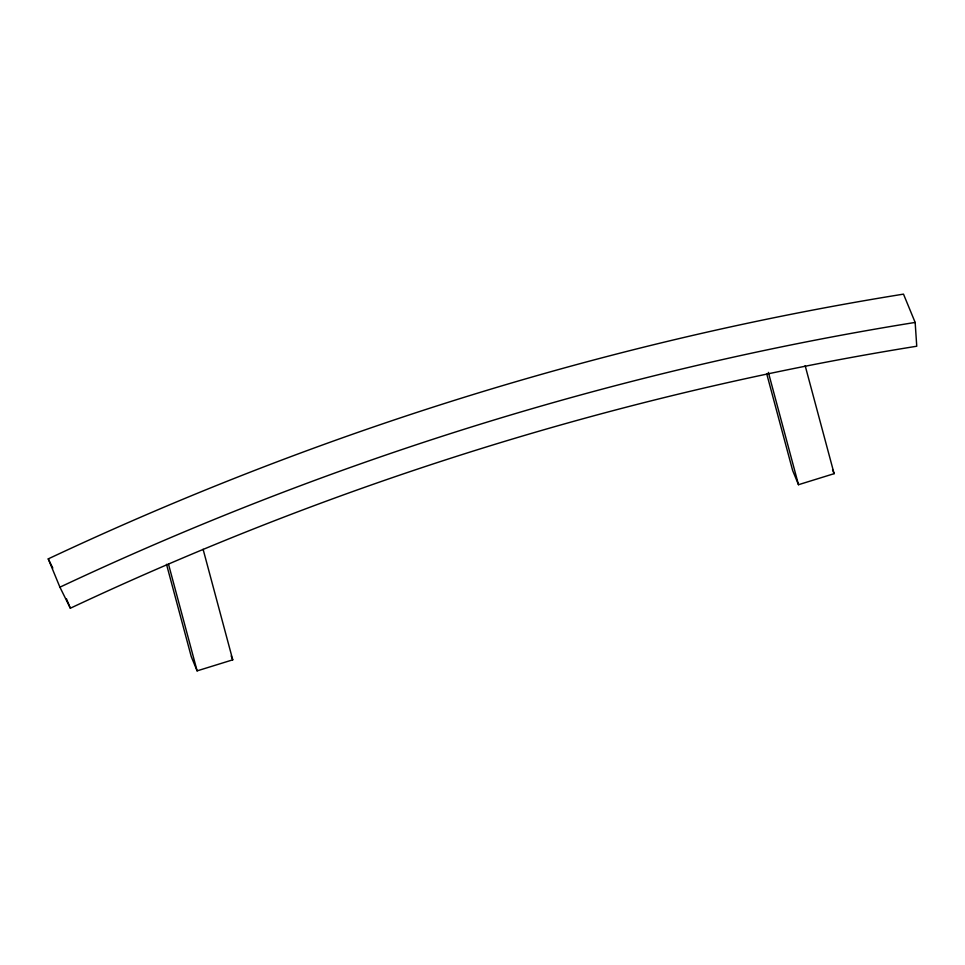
<?xml version="1.0" encoding="UTF-8"?>
<svg xmlns="http://www.w3.org/2000/svg" width="965" height="965" viewBox="0 0 965 965"><rect width="100%" height="100%" fill="white"/><g stroke="black" fill="none" stroke-linecap="round" stroke-linejoin="round"><path stroke-width="1.45" d="M166.511 564.32L191.287 656.719L197.113 670.868L232.746 659.831L203.096 549.266M766.789 374.07L792.663 470.558L798.489 484.707L834.122 473.67L805.16 365.663M48.25 558.88L59.914 587.178L70.349 608.227A2681.204 2246.086 -22.4 0 1 916.75 346.23L915.158 322.431L903.493 294.132A2709.225 2269.571 -22.4 0 0 48.25 558.88L52.81 568.096M832.542 469.81L834.122 473.67M231.166 655.971L232.746 659.831M66.464 598.795L70.349 608.227M768.369 372.381L798.489 484.707M168.465 564.043L197.113 670.868M59.914 587.178A2709.225 2269.571 -22.4 0 1 915.158 322.431"/></g></svg>
